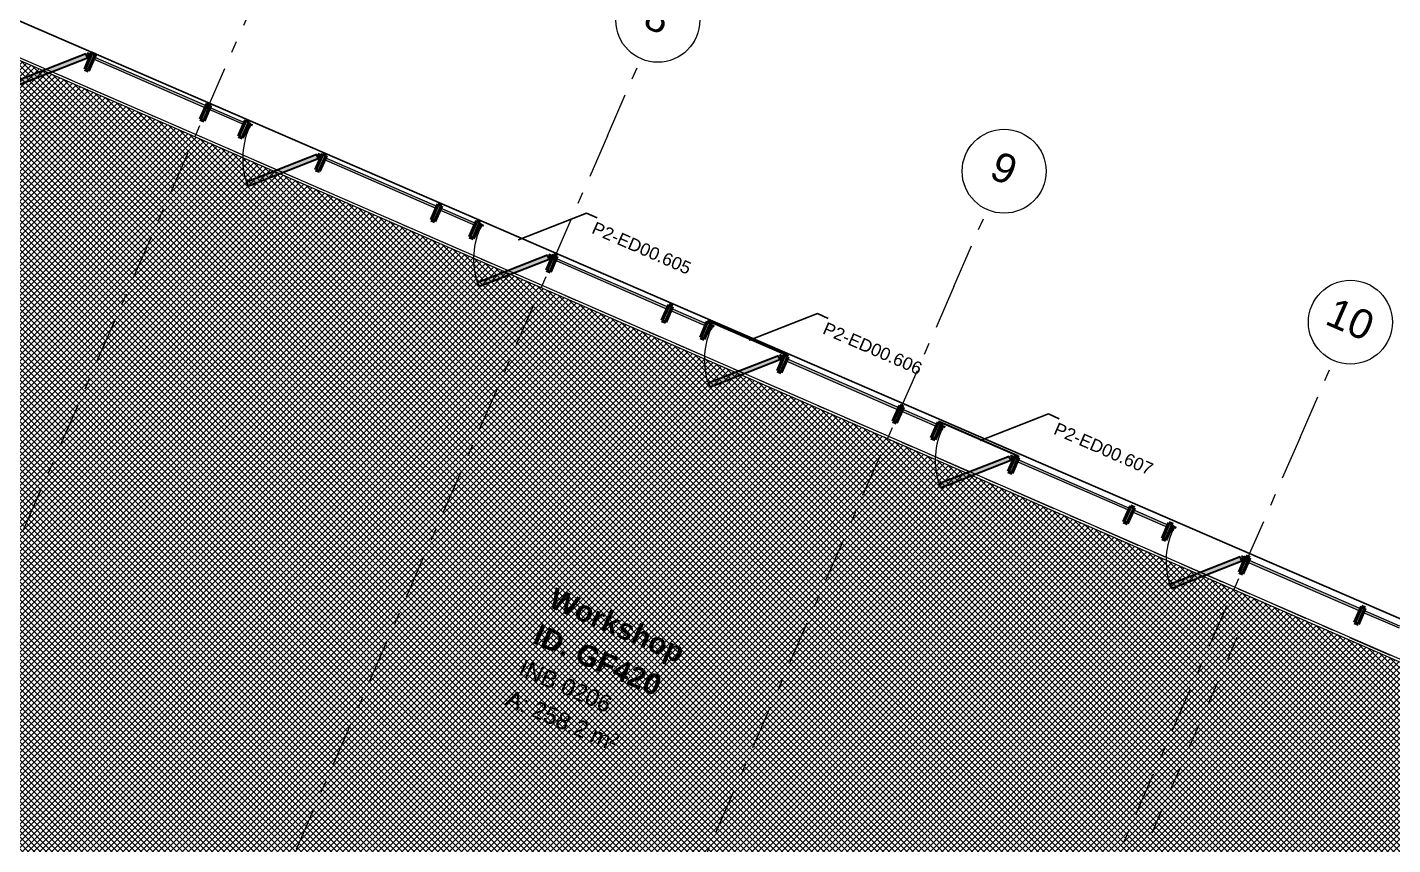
# Model space of a CAD drawing. Header units: millimetres. Extents: x -99530 to 90294, y -97212 to 56397.
# Drawn here: x 35204 to 51468, y 997 to 10738 of the extents above; entities that cross this region are included whole.
import ezdxf
from ezdxf.enums import TextEntityAlignment as Align

# ---------------------------------------------------------------- set-up
doc = ezdxf.new("R2010")
doc.units = ezdxf.units.MM
doc.header["$MEASUREMENT"] = 0
doc.linetypes.add('Dashed', pattern=[564.444447, 282.222223, -282.222223])
doc.linetypes.add('Double Dashed', pattern=[1093.611073, 529.166651, -211.666656, 141.111112, -211.666656])
for name, color, linetype in [('A-15-MG_Structural_Grid', 7, 'Continuous'), ('A-20-M_Floor_Slab', 7, 'Continuous'), ('A-25-M_Curtain_Wall', 7, 'Continuous'), ('A-25-M_Wall_Ext', 7, 'Continuous'), ('New_A-05-M_Gross_Int_Siemens', 7, 'Continuous')]:
    doc.layers.add(name, color=color, linetype=linetype)
for name, color, linetype, lineweight, true_color in [('A-15-MG_Structural_Grid_Pen_No__163', 7, 'Continuous', 0, 0x750077), ('A-25-M_Curtain_Wall_Pen_No__144', 7, 'Continuous', 0, 0xc8c8c8), ('A-25-M_Curtain_Wall_Pen_No__165', 7, 'Continuous', 0, 0x006060), ('A-25-M_Curtain_Wall_Pen_No__27', 7, 'Continuous', 50, 0x2a2a2a), ('A-25-M_Wall_Ext_Pen_No__64', 7, 'Continuous', 20, 0x606060), ('A-25-M_Wall_Int_Pen_No__102', 7, 'Continuous', 15, 0xcccccc), ('A-95-P_Text_1_50_GA_Pen_No__46', 7, 'Continuous', 35, 0x444444), ('ArchiCAD Doors_Pen_No__103', 7, 'Continuous', 15, 0xa6a6a6), ('ArchiCAD Doors_Pen_No__43', 7, 'Continuous', 30, 0x444444), ('ArchiCAD Doors_Pen_No__63', 7, 'Continuous', 20, 0x606060), ('New_A-05-M_Gross_Int_Siemens_Pen_No__74', 7, 'Continuous', 20, 0x606060)]:
    doc.layers.add(name, color=color, linetype=linetype, lineweight=lineweight, true_color=true_color)
for name, color, linetype, lineweight in [('A-20-M_Floor_Slab_Pen_No__89', 8, 'Continuous', 20), ('A-25-M_Curtain_Wall_Pen_No__1', 7, 'Continuous', 13), ('A-95-H_Fill_Plan.Fill_Pen_No__1', 7, 'Continuous', 13), ('A-95-P_Text_1_50_GA_Pen_No__85', 8, 'Continuous', 20), ('G-10-P_Topo_Building_Pen_No__194', 7, 'Continuous', 25), ('New_ArchiCAD Zone Stamps_Pen_No__9', 7, 'Continuous', 13)]:
    doc.layers.add(name, color=color, linetype=linetype, lineweight=lineweight)
doc.styles.add('GENERATED_STYLE_1', font='')
doc.styles.add('GENERATED_STYLE_3', font='')
doc.styles.add('GENERATED_STYLE_4', font='')
doc.styles.get('GENERATED_STYLE_1').set_extended_font_data('Arial', bold=True)
doc.styles.get('GENERATED_STYLE_3').set_extended_font_data('Arial')
doc.styles.get('GENERATED_STYLE_4').set_extended_font_data('Swis721 BT')
doc.dimstyles.new('GENERATED_STYLE__7', dxfattribs={"dimtxt": 0.18, "dimasz": 273.6, "dimexe": 0.18, "dimexo": 0.0625, "dimgap": 0.09, "dimtad": 0, "dimtih": 1, "dimtoh": 1, "dimdec": 4, "dimzin": 0, "dimdsep": 46, "dimcen": 0.09, "dimadec": 0, "dimazin": 0, "dimtfac": 1, "dimtdec": 4, "dimtmove": 0, "dimatfit": 3, "dimldrblk": 'ARROWHEAD_5', "dimfxl": 1, "dimtolj": 1, "dimtzin": 0, "dimarcsym": 0})

# ---------------------------------------------------------------- blocks, each defined once
blk = doc.blocks.new('Workshop_INB 0206_74_1', base_point=(41803, 2737))
at = {"layer": 'New_A-05-M_Gross_Int_Siemens_Pen_No__74', "linetype": 'Continuous'}
blk.add_line((54119, 2087), (33150, 11230), dxfattribs=at)
at = {"layer": 'New_ArchiCAD Zone Stamps_Pen_No__9'}
for tag, height, style, p in [('ROOM_NAME', 250, 'GENERATED_STYLE_1', (41497, 4067)), ('zoneNameLine2', 250, 'GENERATED_STYLE_1', (41309, 3635)), ('ROOM_NUMBER', 200, 'GENERATED_STYLE_3', (41121, 3214)), ('measuredAreaCode', 200, 'GENERATED_STYLE_3', (40964, 2854)), ('DUMMY_649', 200, 'GENERATED_STYLE_3', (41271, 2720)), ('DUMMY_650', 200, 'GENERATED_STYLE_3', (41900, 2446)), ('DUMMY_651', 133, 'GENERATED_STYLE_3', (42179, 2339))]:
    blk.add_attdef(tag, text='', height=height, rotation=336.4404, dxfattribs=dict(at, style=style)).set_placement(p, align=Align.TOP_LEFT)
blk = doc.blocks.new('Slab_36_1', base_point=(377, -362))
at = {"layer": 'A-20-M_Floor_Slab_Pen_No__89', "linetype": 'Continuous', "flags": 128}
blk.add_lwpolyline([(377, -362), (7791, 6537), (7706, 6629), (10938, 9637), (15227, 7767), (19349, 17220), (53673, 2253), (53967, 2125), (49755, -7534), (49461, -7406), (44390, -19037), (3614, -1256), (3425, -1691)], close=True, dxfattribs=at)
blk = doc.blocks.new('Curtain Wall_1_1')
at = {"layer": 'A-25-M_Curtain_Wall_Pen_No__144', "linetype": 'Continuous'}
for points in [[(35970, 10428), (35888, 10240), (35934, 10220), (36016, 10408)], [(37345, 9829), (37263, 9641), (37309, 9621), (37391, 9809)], [(37803, 9629), (37721, 9441), (37767, 9421), (37849, 9609)], [(38720, 9229), (38638, 9041), (38684, 9022), (38766, 9209)], [(40095, 8630), (40013, 8442), (40059, 8422), (40141, 8610)], [(40553, 8430), (40471, 8242), (40517, 8222), (40599, 8410)], [(41470, 8031), (41388, 7843), (41434, 7823), (41516, 8011)], [(42845, 7431), (42763, 7243), (42809, 7223), (42891, 7411)], [(43303, 7231), (43221, 7043), (43267, 7023), (43349, 7211)], [(44220, 6832), (44138, 6644), (44184, 6624), (44266, 6812)], [(45595, 6232), (45513, 6044), (45559, 6024), (45641, 6212)], [(46053, 6032), (45971, 5844), (46017, 5824), (46099, 6012)], [(46970, 5633), (46888, 5445), (46934, 5425), (47016, 5613)], [(48345, 5033), (48263, 4845), (48309, 4825), (48391, 5013)], [(48803, 4833), (48721, 4645), (48767, 4626), (48849, 4813)], [(49720, 4434), (49638, 4246), (49684, 4226), (49766, 4414)], [(51095, 3834), (51013, 3646), (51059, 3626), (51141, 3814)]]:
    blk.add_hatch(color=256, dxfattribs=at).paths.add_polyline_path(points)
at = {"layer": 'A-25-M_Curtain_Wall_Pen_No__165', "linetype": 'Continuous', "lineweight": 0, "true_color": 0x001818}
for points in [[(35982, 10364), (37335, 9774), (37345, 9796), (35992, 10386)], [(37357, 9765), (37794, 9574), (37803, 9596), (37367, 9787)], [(38732, 9165), (40085, 8575), (40095, 8597), (38742, 9187)], [(40107, 8566), (40544, 8375), (40553, 8397), (40117, 8588)], [(41482, 7966), (42835, 7376), (42845, 7398), (41492, 7988)], [(42857, 7367), (43294, 7177), (43303, 7199), (42867, 7389)], [(44232, 6767), (45585, 6177), (45595, 6199), (44242, 6789)], [(45607, 6168), (46044, 5978), (46053, 6000), (45617, 6190)], [(46982, 5568), (48335, 4979), (48345, 5001), (46992, 5590)], [(48357, 4969), (48794, 4779), (48803, 4801), (48367, 4991)], [(49732, 4369), (51085, 3780), (51095, 3802), (49742, 4391)], [(51107, 3770), (51544, 3580), (51553, 3602), (51117, 3792)]]:
    blk.add_hatch(color=168, dxfattribs=at).paths.add_polyline_path(points)
at = {"layer": 'ArchiCAD Doors_Pen_No__103', "linetype": 'Continuous'}
for points in [[(35901, 10421), (35063, 10092), (35081, 10045), (35919, 10374)], [(35939, 10420), (35919, 10374), (35942, 10364), (35962, 10410)], [(37841, 9591), (37821, 9545), (37844, 9535), (37864, 9581)], [(38651, 9222), (37813, 8893), (37831, 8846), (38669, 9175)], [(38689, 9221), (38669, 9175), (38692, 9165), (38712, 9211)], [(40591, 8392), (40571, 8346), (40594, 8336), (40614, 8382)], [(41401, 8023), (40563, 7694), (40581, 7647), (41419, 7976)], [(41439, 8022), (41419, 7976), (41442, 7966), (41462, 8012)], [(43341, 7193), (43321, 7147), (43344, 7137), (43364, 7183)], [(44151, 6824), (43313, 6495), (43331, 6448), (44169, 6777)], [(44189, 6823), (44169, 6777), (44192, 6767), (44212, 6813)], [(46091, 5994), (46071, 5948), (46094, 5938), (46114, 5984)], [(46901, 5625), (46063, 5296), (46081, 5249), (46919, 5579)], [(46939, 5624), (46919, 5579), (46942, 5569), (46962, 5614)], [(48841, 4795), (48821, 4749), (48844, 4739), (48864, 4785)], [(49651, 4426), (48813, 4097), (48831, 4051), (49669, 4380)], [(49689, 4425), (49669, 4380), (49692, 4370), (49712, 4415)]]:
    blk.add_hatch(color=256, dxfattribs=at).paths.add_polyline_path(points)
at = {"layer": 'A-25-M_Curtain_Wall_Pen_No__1', "linetype": 'Continuous'}
for p, q in [((35992, 10386), (35982, 10364)), ((35982, 10364), (37335, 9774)), ((37345, 9796), (35992, 10386)), ((37335, 9774), (37345, 9796)), ((37367, 9787), (37357, 9765)), ((37357, 9765), (37794, 9574)), ((37803, 9596), (37367, 9787)), ((37794, 9574), (37803, 9596)), ((38742, 9187), (38732, 9165)), ((38732, 9165), (40085, 8575)), ((40095, 8597), (38742, 9187)), ((40085, 8575), (40095, 8597)), ((40117, 8588), (40107, 8566)), ((40107, 8566), (40544, 8375)), ((40553, 8397), (40117, 8588)), ((40544, 8375), (40553, 8397)), ((41492, 7988), (41482, 7966)), ((42845, 7398), (41492, 7988)), ((41482, 7966), (42835, 7376)), ((42835, 7376), (42845, 7398)), ((42867, 7389), (42857, 7367)), ((42857, 7367), (43294, 7177)), ((43303, 7199), (42867, 7389)), ((43294, 7177), (43303, 7199)), ((44242, 6789), (44232, 6767)), ((44232, 6767), (45585, 6177)), ((45595, 6199), (44242, 6789)), ((45585, 6177), (45595, 6199)), ((45617, 6190), (45607, 6168)), ((46053, 6000), (45617, 6190)), ((45607, 6168), (46044, 5978)), ((46044, 5978), (46053, 6000)), ((46992, 5590), (46982, 5568)), ((46982, 5568), (48335, 4979)), ((48345, 5001), (46992, 5590)), ((48335, 4979), (48345, 5001)), ((48367, 4991), (48357, 4969)), ((48357, 4969), (48794, 4779)), ((48803, 4801), (48367, 4991)), ((48794, 4779), (48803, 4801)), ((49742, 4391), (49732, 4369)), ((51095, 3802), (49742, 4391)), ((49732, 4369), (51085, 3780)), ((51085, 3780), (51095, 3802)), ((51117, 3792), (51107, 3770)), ((51107, 3770), (51544, 3580)), ((51553, 3602), (51117, 3792))]:
    blk.add_line(p, q, dxfattribs=at)
at = {"layer": 'A-25-M_Curtain_Wall_Pen_No__27', "linetype": 'Continuous'}
for p, q in [((35970, 10428), (35888, 10240)), ((36016, 10408), (35970, 10428)), ((35934, 10220), (36016, 10408)), ((35888, 10240), (35934, 10220)), ((37345, 9829), (37263, 9641)), ((37309, 9621), (37391, 9809)), ((37391, 9809), (37345, 9829)), ((37263, 9641), (37309, 9621)), ((37803, 9629), (37721, 9441)), ((37767, 9421), (37849, 9609)), ((37849, 9609), (37803, 9629)), ((37721, 9441), (37767, 9421)), ((38720, 9229), (38638, 9041)), ((38684, 9022), (38766, 9209)), ((38766, 9209), (38720, 9229)), ((38638, 9041), (38684, 9022)), ((40095, 8630), (40013, 8442)), ((40141, 8610), (40095, 8630)), ((40059, 8422), (40141, 8610)), ((40013, 8442), (40059, 8422)), ((40553, 8430), (40471, 8242)), ((40517, 8222), (40599, 8410)), ((40599, 8410), (40553, 8430)), ((40471, 8242), (40517, 8222)), ((41470, 8031), (41388, 7843)), ((41434, 7823), (41516, 8011)), ((41516, 8011), (41470, 8031)), ((41388, 7843), (41434, 7823)), ((42845, 7431), (42763, 7243)), ((42809, 7223), (42891, 7411)), ((42891, 7411), (42845, 7431)), ((42763, 7243), (42809, 7223)), ((43303, 7231), (43221, 7043)), ((43267, 7023), (43349, 7211)), ((43349, 7211), (43303, 7231)), ((43221, 7043), (43267, 7023)), ((44220, 6832), (44138, 6644)), ((44266, 6812), (44220, 6832)), ((44184, 6624), (44266, 6812)), ((44138, 6644), (44184, 6624)), ((45595, 6232), (45513, 6044)), ((45559, 6024), (45641, 6212)), ((45641, 6212), (45595, 6232)), ((45513, 6044), (45559, 6024)), ((46053, 6032), (45971, 5844)), ((46099, 6012), (46053, 6032)), ((46017, 5824), (46099, 6012)), ((45971, 5844), (46017, 5824)), ((46970, 5633), (46888, 5445)), ((46934, 5425), (47016, 5613)), ((47016, 5613), (46970, 5633)), ((46888, 5445), (46934, 5425)), ((48345, 5033), (48263, 4845)), ((48309, 4825), (48391, 5013)), ((48391, 5013), (48345, 5033)), ((48263, 4845), (48309, 4825)), ((48803, 4833), (48721, 4645)), ((48767, 4626), (48849, 4813)), ((48849, 4813), (48803, 4833)), ((48721, 4645), (48767, 4626)), ((49720, 4434), (49638, 4246)), ((49684, 4226), (49766, 4414)), ((49766, 4414), (49720, 4434)), ((49638, 4246), (49684, 4226)), ((51095, 3834), (51013, 3646)), ((51059, 3626), (51141, 3814)), ((51141, 3814), (51095, 3834)), ((51013, 3646), (51059, 3626))]:
    blk.add_line(p, q, dxfattribs=at)
at = {"layer": 'ArchiCAD Doors_Pen_No__43', "linetype": 'Continuous'}
for p, q in [((35901, 10421), (35063, 10092)), ((35919, 10374), (35901, 10421)), ((35939, 10420), (35916, 10430)), ((35916, 10430), (35962, 10410)), ((35919, 10374), (35939, 10420)), ((35962, 10410), (35942, 10364)), ((35081, 10045), (35919, 10374)), ((35942, 10364), (35919, 10374)), ((37821, 9545), (37841, 9591)), ((37844, 9535), (37821, 9545)), ((37841, 9591), (37887, 9571)), ((37864, 9581), (37844, 9535)), ((37887, 9571), (37864, 9581)), ((38651, 9222), (37813, 8893)), ((37831, 8846), (38669, 9175)), ((38669, 9175), (38651, 9222)), ((38689, 9221), (38666, 9231)), ((38666, 9231), (38712, 9211)), ((38669, 9175), (38689, 9221)), ((38692, 9165), (38669, 9175)), ((38712, 9211), (38692, 9165)), ((37813, 8893), (37831, 8846)), ((40571, 8346), (40591, 8392)), ((40594, 8336), (40571, 8346)), ((40591, 8392), (40637, 8372)), ((40614, 8382), (40594, 8336)), ((40637, 8372), (40614, 8382)), ((41401, 8023), (40563, 7694)), ((40581, 7647), (41419, 7976)), ((41419, 7976), (41401, 8023)), ((41439, 8022), (41416, 8032)), ((41416, 8032), (41462, 8012)), ((41419, 7976), (41439, 8022)), ((41442, 7966), (41419, 7976)), ((41462, 8012), (41442, 7966)), ((40563, 7694), (40581, 7647)), ((43321, 7147), (43341, 7193)), ((43341, 7193), (43387, 7173)), ((43364, 7183), (43344, 7137)), ((43387, 7173), (43364, 7183)), ((43344, 7137), (43321, 7147)), ((44189, 6823), (44166, 6833)), ((44166, 6833), (44212, 6813)), ((44151, 6824), (43313, 6495)), ((43331, 6448), (44169, 6777)), ((44169, 6777), (44151, 6824)), ((44169, 6777), (44189, 6823)), ((44192, 6767), (44169, 6777)), ((44212, 6813), (44192, 6767)), ((43313, 6495), (43331, 6448)), ((46071, 5948), (46091, 5994)), ((46094, 5938), (46071, 5948)), ((46091, 5994), (46137, 5974)), ((46114, 5984), (46094, 5938)), ((46137, 5974), (46114, 5984)), ((46901, 5625), (46063, 5296)), ((46081, 5249), (46919, 5579)), ((46919, 5579), (46901, 5625)), ((46939, 5624), (46916, 5634)), ((46916, 5634), (46962, 5614)), ((46919, 5579), (46939, 5624)), ((46942, 5569), (46919, 5579)), ((46962, 5614), (46942, 5569)), ((46063, 5296), (46081, 5249)), ((48821, 4749), (48841, 4795)), ((48844, 4739), (48821, 4749)), ((48841, 4795), (48887, 4775)), ((48864, 4785), (48844, 4739)), ((48887, 4775), (48864, 4785)), ((49651, 4426), (48813, 4097)), ((49669, 4380), (49651, 4426)), ((49689, 4425), (49666, 4435)), ((49666, 4435), (49712, 4415)), ((49669, 4380), (49689, 4425)), ((49712, 4415), (49692, 4370)), ((48831, 4051), (49669, 4380)), ((49692, 4370), (49669, 4380)), ((48813, 4097), (48831, 4051))]:
    blk.add_line(p, q, dxfattribs=at)
at = {"layer": 'ArchiCAD Doors_Pen_No__63', "linetype": 'Continuous'}
for centre in [(38669, 9175), (41419, 7976), (44169, 6777), (46919, 5579), (49669, 4380)]:
    blk.add_arc(centre, 900, 156.4446, 201.4446, dxfattribs=at)
blk = doc.blocks.new('Solar Shade Straight 19')
at = {"layer": 'A-25-M_Wall_Ext_Pen_No__64', "linetype": 'Continuous'}
for p, q in [((1005, -3.5), (0, -3.5)), ((0, -3.5), (0, -10.5)), ((0, -10.5), (1005, -10.5)), ((1005, -10.5), (1005, -3.5))]:
    blk.add_line(p, q, dxfattribs=at)
blk = doc.blocks.new('Standard grid marker')
at = {"layer": 'A-15-MG_Structural_Grid_Pen_No__163', "linetype": 'Double Dashed'}
for q in [(0, 0), (29726, 0)]:
    blk.add_line((1000, 0), q, dxfattribs=at)
at = {"layer": 'A-15-MG_Structural_Grid_Pen_No__163', "linetype": 'Continuous'}
blk.add_circle((-500, 0), 500, dxfattribs=at)
at = {"layer": 'A-15-MG_Structural_Grid_Pen_No__163', "linetype": 'Double Dashed'}
blk.add_point((1000, 0), dxfattribs=at)
blk.add_point((1000, 0), dxfattribs=at)
at = {"layer": 'A-15-MG_Structural_Grid_Pen_No__163', "style": 'GENERATED_STYLE_4'}
for tag, p in [('AC_MarkerText_1_0', (-500, 41)), ('AC_MarkerText_1_1', (31226, 41))]:
    blk.add_attdef(tag, text='', height=350, rotation=90, dxfattribs=at).set_placement(p, align=Align.MIDDLE_CENTER)
blk = doc.blocks.new('Standard grid marker_2')
at = {"layer": 'A-15-MG_Structural_Grid_Pen_No__163', "linetype": 'Double Dashed'}
blk.add_line((1909, 0), (86140, 0), dxfattribs=at)
at = {"layer": 'A-15-MG_Structural_Grid_Pen_No__163', "style": 'GENERATED_STYLE_4'}
for tag, p in [('AC_MarkerText_1_0', (-500, 952)), ('AC_MarkerText_1_1', (88549, 952))]:
    blk.add_attdef(tag, text='', height=350, rotation=360, dxfattribs=at).set_placement(p, align=Align.MIDDLE_CENTER)
blk = doc.blocks.new('ARROWHEAD_5')
at = {"color": 0, "linetype": 'Continuous', "lineweight": 0}
blk.add_line((0, 0), (-1, 0), dxfattribs=at)
blk.add_solid([(-1, 0.2679), (0, 0), (-1, -0.2679), (-1, 0.2679)], dxfattribs=at)

msp = doc.modelspace()

# ---------------------------------------------------------------- hatches: boundary and pattern name
at = {"layer": 'A-25-M_Wall_Int_Pen_No__102', "linetype": 'Continuous'}
h = msp.add_hatch(dxfattribs=at)
h.set_pattern_fill('Grid_5x5_Diagonal_0001', color=256, style=0, pattern_type=2)
h.set_pattern_definition([(45, (0, 0), (-35.35534, 35.35534), []), (135, (0, 0), (35.35534, 35.35534), [])])
h.paths.add_polyline_path([(44768.3, -19356.4), (49530.7, -8434.9), (28562.4, 708.3), (33140, 11206.2), (74273.5, -6730.2), (64933.5, -28149.5)])

# ---------------------------------------------------------------- linework, layer by layer
at = {"layer": 'A-95-H_Fill_Plan.Fill_Pen_No__1', "linetype": 'Dashed'}
msp.add_line((49612.6, 3464.5), (45535.2, -5886.2), dxfattribs=at)
at = {"layer": 'G-10-P_Topo_Building_Pen_No__194', "linetype": 'Continuous'}
msp.add_line((54298.8, 2500), (19117.5, 17741.7), dxfattribs=at)

# ---------------------------------------------------------------- block references
at = {"layer": 'A-15-MG_Structural_Grid', "color": 8, "linetype": 'Continuous', "lineweight": 15, "zscale": 1000}
for name, p, rotation in [('Standard grid marker_2', (8103.9, 22153.2), 336.440411583993), ('Standard grid marker', (38389.3, 12161.2), 246.440411583993)]:
    msp.add_blockref(name, p, dxfattribs=dict(at, rotation=rotation))
at = {"layer": 'A-15-MG_Structural_Grid', "color": 8, "linetype": 'Continuous', "lineweight": 15}
ref = msp.add_blockref('Standard grid marker', (42514.2, 10362.5), dxfattribs=dict(at, zscale=1000, rotation=246.440411583993))
ref.add_attrib('AC_MarkerText_1', '8', dxfattribs={"layer": 'A-15-MG_Structural_Grid_Pen_No__163', "color": 216, "true_color": 0x750077, "height": 350, "rotation": 336.44041, "style": 'GENERATED_STYLE_4'}).set_placement((42714, 10857.1), align=Align.MIDDLE_CENTER)
ref = msp.add_blockref('Standard grid marker', (46639.1, 8563.8), dxfattribs=dict(at, zscale=1000, rotation=246.440411583993))
ref.add_attrib('AC_MarkerText_1', '9', dxfattribs={"layer": 'A-15-MG_Structural_Grid_Pen_No__163', "color": 216, "true_color": 0x750077, "height": 350, "rotation": 336.44041, "style": 'GENERATED_STYLE_4'}).set_placement((46838.9, 9058.5), align=Align.MIDDLE_CENTER)
ref = msp.add_blockref('Standard grid marker', (50764, 6765.2), dxfattribs=dict(at, zscale=1000, rotation=246.440411583993))
ref.add_attrib('AC_MarkerText_1', '10', dxfattribs={"layer": 'A-15-MG_Structural_Grid_Pen_No__163', "color": 216, "true_color": 0x750077, "height": 350, "rotation": 336.44041, "style": 'GENERATED_STYLE_4'}).set_placement((50963.8, 7260), align=Align.MIDDLE_CENTER)
at = {"layer": 'A-20-M_Floor_Slab', "color": 8, "linetype": 'Continuous', "lineweight": 20}
msp.add_blockref('Slab_36_1', (376.7, -362.2), dxfattribs=at)
at = {"layer": 'A-25-M_Curtain_Wall', "linetype": 'Continuous', "lineweight": 0}
msp.add_blockref('Curtain Wall_1_1', (0, 0), dxfattribs=at)
at = {"layer": 'A-25-M_Wall_Ext', "color": 251, "linetype": 'Continuous', "lineweight": 20, "true_color": 0x606060, "zscale": 1000, "rotation": 156.4404115839872}
for p in [(44249.7, 6824.5), (46999.6, 5625.3)]:
    msp.add_blockref('Solar Shade Straight 19', p, dxfattribs=at)
at = {"layer": 'New_A-05-M_Gross_Int_Siemens', "linetype": 'Continuous'}
ref = msp.add_blockref('Workshop_INB 0206_74_1', (41803.5, 2737), dxfattribs=at)
ref.add_attrib('ROOM_NAME', 'Workshop', dxfattribs={"layer": 'New_ArchiCAD Zone Stamps_Pen_No__9', "color": 7, "height": 250, "rotation": 336.44041, "style": 'GENERATED_STYLE_1'}).set_placement((41497.4, 4067), align=Align.TOP_LEFT)
ref.add_attrib('ROOM_NUMBER', 'INB 0206', dxfattribs={"layer": 'New_ArchiCAD Zone Stamps_Pen_No__9', "color": 7, "height": 200, "rotation": 336.44041, "style": 'GENERATED_STYLE_3'}).set_placement((41120.6, 3214.1), align=Align.TOP_LEFT)
ref.add_attrib('zoneNameLine2', 'ID. GF420', dxfattribs={"layer": 'New_ArchiCAD Zone Stamps_Pen_No__9', "color": 7, "height": 250, "rotation": 336.44041, "style": 'GENERATED_STYLE_1'}).set_placement((41309, 3634.8), align=Align.TOP_LEFT)
ref.add_attrib('measuredAreaCode', 'A: ', dxfattribs={"layer": 'New_ArchiCAD Zone Stamps_Pen_No__9', "color": 7, "height": 200, "rotation": 336.44041, "style": 'GENERATED_STYLE_3'}).set_placement((40963.5, 2854), align=Align.TOP_LEFT)
ref.add_attrib('DUMMY_649', '258.2', dxfattribs={"layer": 'New_ArchiCAD Zone Stamps_Pen_No__9', "color": 7, "height": 200, "rotation": 336.44041, "style": 'GENERATED_STYLE_3'}).set_placement((41270.9, 2720), align=Align.TOP_LEFT)
ref.add_attrib('DUMMY_650', ' m', dxfattribs={"layer": 'New_ArchiCAD Zone Stamps_Pen_No__9', "color": 7, "height": 200, "rotation": 336.44041, "style": 'GENERATED_STYLE_3'}).set_placement((41900.1, 2445.6), align=Align.TOP_LEFT)
ref.add_attrib('DUMMY_651', '2', dxfattribs={"layer": 'New_ArchiCAD Zone Stamps_Pen_No__9', "color": 7, "height": 133.3, "rotation": 336.44041, "style": 'GENERATED_STYLE_3'}).set_placement((42179.4, 2339.1), align=Align.TOP_LEFT)

# ---------------------------------------------------------------- texts
at = {"layer": 'A-95-P_Text_1_50_GA_Pen_No__46', "linetype": 'Continuous', "char_height": 150, "attachment_point": 4, "rotation": 336.49416, "line_spacing_factor": 0.947048, "style": 'GENERATED_STYLE_4'}
for s, insert in [('\\A1;{\\fSwis721 BT|b0|i0|c0|p34;\\P\\fSwis721 BT|b0|i0|c0|p34;P2-ED00.605}', (41992.2, 8465.9)), ('\\A1;{\\fSwis721 BT|b0|i0|c0|p34;\\P\\fSwis721 BT|b0|i0|c0|p34;P2-ED00.606}', (44743.3, 7269.4)), ('\\A1;{\\fSwis721 BT|b0|i0|c0|p34;\\P\\fSwis721 BT|b0|i0|c0|p34;P2-ED00.607}', (47494.3, 6072.9))]:
    msp.add_mtext(s, dxfattribs=dict(at, insert=insert))

# ---------------------------------------------------------------- leaders
at = {"layer": 'A-95-P_Text_1_50_GA_Pen_No__85', "linetype": 'Continuous', "annotation_type": 0, "has_hookline": 1, "hookline_direction": 0, "text_width": 1500, "horizontal_direction": (0.917019, -0.398843, 0)}
for points in [[(41055.2, 8204.8), (41864.6, 8523.6), (41992.1, 8466)], [(43806.2, 7008.3), (44615.7, 7327.1), (44743.2, 7269.4)], [(46557.3, 5811.8), (47366.8, 6130.6), (47494.3, 6072.9)]]:
    msp.add_leader(points, dimstyle='GENERATED_STYLE__7', dxfattribs=at)

doc.saveas('drawing.dxf')
